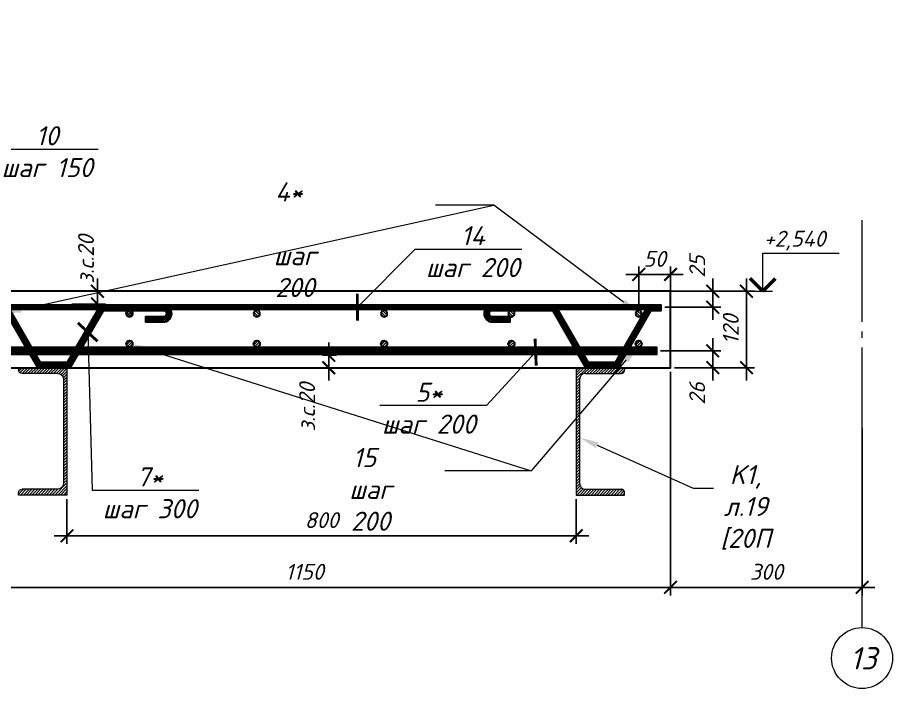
# Model space of a CAD drawing. Header units: millimetres. Extents: x -79646 to 95064, y -231229 to -58107.
# Drawn here: x 35914 to 37289, y -152029 to -150975 of the extents above; entities that cross this region are included whole.
import ezdxf
from ezdxf import colors
from ezdxf.entities.mleader import LeaderData, LeaderLine
from ezdxf.math import Vec2, Vec3

# ---------------------------------------------------------------- set-up
doc = ezdxf.new("R2010")
doc.units = ezdxf.units.MM
doc.header["$PDMODE"] = 3
doc.linetypes.add('GOST2.303 5', pattern=[24, 20, -1.5, 1, -1.5])
doc.layers.get('0').update_dxf_attribs({"lineweight": 5})
doc.layers.get('Defpoints').update_dxf_attribs({"lineweight": 0})
for name, color, linetype, lineweight in [('!!!Металл', 7, 'Continuous', 15), ('#Dimensions', 7, 'Continuous', 9), ('#Арматура', 152, 'Continuous', 30), ('#Бетон разрез', 22, 'Continuous', 30), ('#Выноски', 7, 'Continuous', 15), ('#Оси', 7, 'Continuous', 9), ('#разм', 7, 'Continuous', 9), ('A-okno', 7, 'Continuous', 0), ('k_ Выноски', 40, 'Continuous', 13)]:
    doc.layers.add(name, color=color, linetype=linetype, lineweight=lineweight)
for name, color, linetype, lineweight, true_color in [('#Hatch', 252, 'Continuous', 5, 0x696969), ('#Арматура вид_1', 7, 'Continuous', 35, 0x454545), ('#Арматура вид_2', 7, 'Continuous', 35, 0x616161)]:
    doc.layers.add(name, color=color, linetype=linetype, lineweight=lineweight, true_color=true_color)
doc.styles.add('ESKDW', font='eskdw.shx', dxfattribs={"oblique": 15})
doc.styles.add('STEP PR', font='isocpeui.ttf')
doc.dimstyles.new('SPDS', dxfattribs={"dimscale": 50, "dimtxt": 2.5, "dimasz": 2, "dimexe": 1.25, "dimexo": 0.625, "dimtad": 1, "dimdec": 0, "dimrnd": 0.001, "dimtxsty": 'ESKDW', "dimblk": 'ARCHTICK', "dimcen": 2.5, "dimdle": 2, "dimclrd": 256, "dimclre": 256, "dimclrt": 7, "dimadec": 0, "dimazin": 2, "dimtfac": 0.75, "dimtdec": 0, "dimtmove": 1, "dimatfit": 3, "dimfxl": 1, "dimtolj": 1, "dimarcsym": 1})
pattern_1 = [(44.99999999999996, (-4.930380657631324e-32, 0), (-2.245064030267288, 2.245064030267285), [])]
pattern_2 = [(44.99999999999996, (200, 0), (-2.245064030267288, 2.245064030267285), [])]
pattern_3 = [(44.99999999999996, (400, 0), (-2.245064030267288, 2.245064030267285), [])]
pattern_4 = [(44.99999999999996, (600, 0), (-2.245064030267288, 2.245064030267285), [])]
pattern_5 = [(44.99999999999996, (800, 0), (-2.245064030267288, 2.245064030267285), [])]

# ---------------------------------------------------------------- blocks, each defined once
blk = doc.blocks.new('*U1106')
at = {"layer": '#Арматура', "lineweight": 0}
h = blk.add_hatch(dxfattribs=at)
h.set_pattern_fill('ANSI31')
h.set_pattern_definition(pattern_1)
edge = h.paths.add_edge_path()
edge.add_arc((-4.930380657631324e-32, 4.999999999999993), 5, 0, 360)
h = blk.add_hatch(dxfattribs=at)
h.set_pattern_fill('ANSI31')
h.set_pattern_definition(pattern_2)
edge = h.paths.add_edge_path()
edge.add_arc((200, 4.999999999999992), 5, 0, 360)
h = blk.add_hatch(dxfattribs=at)
h.set_pattern_fill('ANSI31')
h.set_pattern_definition(pattern_3)
edge = h.paths.add_edge_path()
edge.add_arc((400, 4.999999999999992), 5, 0, 360)
h = blk.add_hatch(dxfattribs=at)
h.set_pattern_fill('ANSI31')
h.set_pattern_definition(pattern_4)
edge = h.paths.add_edge_path()
edge.add_arc((600, 4.999999999999992), 5, 0, 360)
h = blk.add_hatch(dxfattribs=at)
h.set_pattern_fill('ANSI31')
h.set_pattern_definition(pattern_5)
edge = h.paths.add_edge_path()
edge.add_arc((800, 4.999999999999992), 5, 0, 360)
for centre in [(-4.930380657631324e-32, 5), (200, 5), (400, 5), (600, 5), (800, 5)]:
    blk.add_circle(centre, 5)
blk = doc.blocks.new('*U1112')
at = {"layer": '#Арматура', "lineweight": 0}
h = blk.add_hatch(dxfattribs=at)
h.set_pattern_fill('ANSI31')
h.set_pattern_definition(pattern_1)
edge = h.paths.add_edge_path()
edge.add_arc((-4.930380657631324e-32, 4.999999999999993), 5, 0, 360)
h = blk.add_hatch(dxfattribs=at)
h.set_pattern_fill('ANSI31')
h.set_pattern_definition(pattern_2)
edge = h.paths.add_edge_path()
edge.add_arc((200, 4.999999999999992), 5, 0, 360)
h = blk.add_hatch(dxfattribs=at)
h.set_pattern_fill('ANSI31')
h.set_pattern_definition(pattern_3)
edge = h.paths.add_edge_path()
edge.add_arc((400, 4.999999999999992), 5, 0, 360)
h = blk.add_hatch(dxfattribs=at)
h.set_pattern_fill('ANSI31')
h.set_pattern_definition(pattern_4)
edge = h.paths.add_edge_path()
edge.add_arc((600, 4.999999999999992), 5, 0, 360)
h = blk.add_hatch(dxfattribs=at)
h.set_pattern_fill('ANSI31')
h.set_pattern_definition(pattern_5)
edge = h.paths.add_edge_path()
edge.add_arc((800, 4.999999999999992), 5, 0, 360)
for centre in [(-4.930380657631324e-32, 5), (200, 5), (400, 5), (600, 5), (800, 5)]:
    blk.add_circle(centre, 5)
blk = doc.blocks.new('_ArchTick')
at = {"color": 0, "linetype": 'ByBlock', "const_width": 0.15}
blk.add_lwpolyline([(-0.5, -0.5), (0.5, 0.5)], dxfattribs=at)
blk = doc.blocks.new('*D1086')
at = {"layer": '#Dimensions', "lineweight": -2, "transparency": 16777216}
for p, q in [((36940.0697924272, -151531.2752754142), (36940.0697924272, -151882.5868948087)), ((37241.01439073637, -151619.407877699), (37241.01439073637, -151882.5868948087)), ((37261.01439073637, -151870.0868948087), (36920.0697924272, -151870.0868948087))]:
    blk.add_line(p, q, dxfattribs=at)
at = {"layer": 'Defpoints', "color": 0, "lineweight": 0, "transparency": 16777216}
for p in [(36940.0697924272, -151525.0252754142), (37241.01439073637, -151613.157877699), (36940.0697924272, -151870.0868948087)]:
    blk.add_point(p, dxfattribs=at)
at = {"layer": '#Dimensions', "lineweight": -2, "transparency": 16777216, "xscale": 20, "yscale": 20, "zscale": 20, "rotation": 180}
blk.add_blockref('_ArchTick', (36940.0697924272, -151870.0868948087), dxfattribs=at)
at = {"layer": '#Dimensions', "lineweight": -2, "transparency": 16777216, "xscale": 20, "yscale": 20, "zscale": 20}
blk.add_blockref('_ArchTick', (37241.01439073637, -151870.0868948087), dxfattribs=at)
at = {"layer": '#Dimensions', "transparency": 16777216, "insert": (37090.54209158178, -151845.5868948087), "char_height": 25, "attachment_point": 5, "style": 'STEP PR'}
blk.add_mtext('\\A1;300', dxfattribs=at)
blk = doc.blocks.new('*D1087')
at = {"layer": '#Dimensions', "lineweight": -2, "transparency": 16777216}
for p, q in [((35991.90571377723, -151731.2752754143), (35991.90571377723, -151801.469747664)), ((36791.90571377723, -151731.2752754142), (36791.90571377723, -151801.469747664)), ((35971.90571377723, -151788.969747664), (36811.90571377723, -151788.969747664))]:
    blk.add_line(p, q, dxfattribs=at)
at = {"layer": 'Defpoints', "color": 0, "lineweight": 0, "transparency": 16777216}
for p in [(35991.90571377723, -151725.0252754143), (36791.90571377723, -151725.0252754142), (36791.90571377723, -151788.969747664)]:
    blk.add_point(p, dxfattribs=at)
at = {"layer": '#Dimensions', "lineweight": -2, "transparency": 16777216, "xscale": 20, "yscale": 20, "zscale": 20, "rotation": 180}
blk.add_blockref('_ArchTick', (35991.90571377723, -151788.969747664), dxfattribs=at)
at = {"layer": '#Dimensions', "lineweight": -2, "transparency": 16777216, "xscale": 20, "yscale": 20, "zscale": 20}
blk.add_blockref('_ArchTick', (36791.90571377723, -151788.969747664), dxfattribs=at)
at = {"layer": '#Dimensions', "transparency": 16777216, "insert": (36391.90571377723, -151764.469747664), "char_height": 25, "attachment_point": 5, "style": 'STEP PR'}
blk.add_mtext('\\A1;800', dxfattribs=at)
blk = doc.blocks.new('*D1078')
at = {"layer": '#Dimensions', "lineweight": -2, "transparency": 16777216}
for p, q in [((37059.2550079079, -151385.0252754142), (37059.2550079079, -151545.0252754142)), ((36946.3197924272, -151405.0252754142), (37071.7550079079, -151405.0252754142)), ((36946.3197924272, -151525.0252754142), (37071.7550079079, -151525.0252754142))]:
    blk.add_line(p, q, dxfattribs=at)
at = {"layer": 'Defpoints', "color": 0, "lineweight": 0, "transparency": 16777216}
for p in [(36940.0697924272, -151405.0252754142), (36940.0697924272, -151525.0252754142), (37059.2550079079, -151525.0252754142)]:
    blk.add_point(p, dxfattribs=at)
at = {"layer": '#Dimensions', "lineweight": -2, "transparency": 16777216, "xscale": 20, "yscale": 20, "zscale": 20}
for p, rotation in [((37059.2550079079, -151405.0252754142), 90), ((37059.2550079079, -151525.0252754142), 270)]:
    blk.add_blockref('_ArchTick', p, dxfattribs=dict(at, rotation=rotation))
at = {"layer": '#Dimensions', "transparency": 16777216, "insert": (37034.75500790793, -151465.0252754142), "char_height": 25, "attachment_point": 5, "rotation": 90, "style": 'STEP PR'}
blk.add_mtext('\\A1;120', dxfattribs=at)
blk = doc.blocks.new('*D1079')
at = {"layer": '#Dimensions', "lineweight": -2, "transparency": 16777216}
for p, q in [((37006.38073824021, -151450.0252754142), (37006.38073824021, -151385.0252754142)), ((36931.3197924272, -151405.0252754142), (37018.88073824021, -151405.0252754142)), ((36931.3197924272, -151430.0252754142), (37018.88073824021, -151430.0252754142))]:
    blk.add_line(p, q, dxfattribs=at)
at = {"layer": 'Defpoints', "color": 0, "lineweight": 0, "transparency": 16777216}
for p in [(36925.0697924272, -151405.0252754142), (37006.38073824021, -151405.0252754142), (36925.0697924272, -151430.0252754142)]:
    blk.add_point(p, dxfattribs=at)
at = {"layer": '#Dimensions', "lineweight": -2, "transparency": 16777216, "xscale": 20, "yscale": 20, "zscale": 20}
for p, rotation in [((37006.38073824021, -151405.0252754142), 90), ((37006.38073824021, -151430.0252754142), 270)]:
    blk.add_blockref('_ArchTick', p, dxfattribs=dict(at, rotation=rotation))
at = {"layer": '#Dimensions', "transparency": 16777216, "insert": (36981.88073824021, -151366.2298441817), "char_height": 25, "attachment_point": 5, "rotation": 90, "style": 'STEP PR'}
blk.add_mtext('\\A1;25', dxfattribs=at)
blk = doc.blocks.new('*D1080')
at = {"layer": '#Dimensions', "lineweight": -2, "transparency": 16777216}
for p, q in [((37006.38073824021, -151478.5335446143), (37006.38073824021, -151545.0252754142)), ((36924.32620156377, -151498.5335446143), (37018.88073824021, -151498.5335446143)), ((36946.3197924272, -151525.0252754142), (37018.88073824021, -151525.0252754142))]:
    blk.add_line(p, q, dxfattribs=at)
at = {"layer": 'Defpoints', "color": 0, "lineweight": 0, "transparency": 16777216}
for p in [(36918.07620156377, -151498.5335446143), (36940.0697924272, -151525.0252754142), (37006.38073824021, -151525.0252754142)]:
    blk.add_point(p, dxfattribs=at)
at = {"layer": '#Dimensions', "lineweight": -2, "transparency": 16777216, "xscale": 20, "yscale": 20, "zscale": 20}
for p, rotation in [((37006.38073824021, -151498.5335446143), 90), ((37006.38073824021, -151525.0252754142), 270)]:
    blk.add_blockref('_ArchTick', p, dxfattribs=dict(at, rotation=rotation))
at = {"layer": '#Dimensions', "transparency": 16777216, "insert": (36981.88073824021, -151565.5417233696), "char_height": 25, "attachment_point": 5, "rotation": 90, "style": 'STEP PR'}
blk.add_mtext('\\A1;26', dxfattribs=at)
blk = doc.blocks.new('*D1083')
at = {"layer": '#Dimensions', "lineweight": -2, "transparency": 16777216}
for p, q in [((36039.77619318153, -151405.0252754142), (36039.77619318153, -151385.0252754142)), ((35999.770255962, -151405.0252754142), (36052.27619318153, -151405.0252754142)), ((36039.77619318153, -151425.0252754142), (36039.77619318153, -151405.0252754142)), ((35999.770255962, -151425.0252754142), (36052.27619318153, -151425.0252754142)), ((36039.77619318153, -151425.0252754142), (36039.77619318153, -151445.0252754142))]:
    blk.add_line(p, q, dxfattribs=at)
at = {"layer": 'Defpoints', "color": 0, "lineweight": 0, "transparency": 16777216}
for p in [(35993.520255962, -151405.0252754142), (36039.77619318153, -151405.0252754142), (35993.520255962, -151425.0252754142)]:
    blk.add_point(p, dxfattribs=at)
at = {"layer": '#Dimensions', "lineweight": -2, "transparency": 16777216, "xscale": 20, "yscale": 20, "zscale": 20}
for p, rotation in [((36039.77619318153, -151405.0252754142), 270), ((36039.77619318153, -151425.0252754142), 90)]:
    blk.add_blockref('_ArchTick', p, dxfattribs=dict(at, rotation=rotation))
at = {"layer": '#Dimensions', "transparency": 16777216, "insert": (36021.79888143158, -151354.876049027), "char_height": 25, "attachment_point": 5, "rotation": 90, "style": 'STEP PR'}
blk.add_mtext('\\A1;з.с.20', dxfattribs=at)
blk = doc.blocks.new('*D1084')
at = {"layer": '#Dimensions', "lineweight": -2, "transparency": 16777216}
for p, q in [((36403.06573371735, -151505.5335446143), (36403.06573371735, -151485.5335446143)), ((36393.50220252704, -151505.5335446143), (36415.56573371735, -151505.5335446143)), ((36403.06573371735, -151505.5335446143), (36403.06573371735, -151525.0252754142)), ((36373.62218860917, -151525.0252754142), (36415.56573371735, -151525.0252754142)), ((36403.06573371735, -151525.0252754142), (36403.06573371735, -151545.0252754142))]:
    blk.add_line(p, q, dxfattribs=at)
at = {"layer": 'Defpoints', "color": 0, "lineweight": 0, "transparency": 16777216}
for p in [(36387.25220252704, -151505.5335446143), (36367.37218860917, -151525.0252754142), (36403.06573371735, -151525.0252754142)]:
    blk.add_point(p, dxfattribs=at)
at = {"layer": '#Dimensions', "lineweight": -2, "transparency": 16777216, "xscale": 20, "yscale": 20, "zscale": 20}
for p, rotation in [((36403.06573371735, -151505.5335446143), 270), ((36403.06573371735, -151525.0252754142), 90)]:
    blk.add_blockref('_ArchTick', p, dxfattribs=dict(at, rotation=rotation))
at = {"layer": '#Dimensions', "transparency": 16777216, "insert": (36369.11172520556, -151586.9754159657), "char_height": 25, "attachment_point": 5, "rotation": 90, "style": 'STEP PR'}
blk.add_mtext('\\A1;з.с.20', dxfattribs=at)
blk = doc.blocks.new('*D1096')
at = {"layer": '#Dimensions', "lineweight": -2, "transparency": 16777216}
for p, q in [((35790.0697924272, -151411.2752754142), (35790.0697924272, -151882.5868948087)), ((36940.0697924272, -151731.2752754142), (36940.0697924272, -151882.5868948087)), ((35770.0697924272, -151870.0868948087), (36960.0697924272, -151870.0868948087))]:
    blk.add_line(p, q, dxfattribs=at)
at = {"layer": 'Defpoints', "color": 0, "lineweight": 0, "transparency": 16777216}
for p in [(35790.0697924272, -151405.0252754142), (36940.0697924272, -151725.0252754142), (36940.0697924272, -151870.0868948087)]:
    blk.add_point(p, dxfattribs=at)
at = {"layer": '#Dimensions', "lineweight": -2, "transparency": 16777216, "xscale": 20, "yscale": 20, "zscale": 20, "rotation": 180}
blk.add_blockref('_ArchTick', (35790.0697924272, -151870.0868948087), dxfattribs=at)
at = {"layer": '#Dimensions', "lineweight": -2, "transparency": 16777216, "xscale": 20, "yscale": 20, "zscale": 20}
blk.add_blockref('_ArchTick', (36940.0697924272, -151870.0868948087), dxfattribs=at)
at = {"layer": '#Dimensions', "transparency": 16777216, "insert": (36365.0697924272, -151845.5868948087), "char_height": 25, "attachment_point": 5, "style": 'STEP PR'}
blk.add_mtext('\\A1;1150', dxfattribs=at)
blk = doc.blocks.new('*U882')
at = {"layer": '#разм', "ltscale": 100, "elevation": 2.91692255e-08}
for points in [[(4577172.932296388, -920400.1310894438), (4578374.864114569, -920400.1310894438)], [(4577172.932296388, -921000.1310894651), (4577172.932296388, -920400.1310894438)], [(4576270.116602067, -921000.131089444), (4577322.932296388, -921000.131089444)]]:
    blk.add_lwpolyline(points, dxfattribs=at)
at = {"layer": 'A-okno', "color": 0, "lineweight": 50, "ltscale": 100, "elevation": 2.91692255e-08}
for points in [[(4577172.932296408, -921000.1310894651), (4576972.932363747, -920800.1311568035)], [(4577172.932296388, -921000.1310894651), (4577372.932229045, -920800.1311568221)]]:
    blk.add_lwpolyline(points, dxfattribs=at)
at = {"layer": '#разм', "style": 'STEP PR'}
for tag, p in [('ОТМЕТКА', (4577215.927018028, -920299.2278285736)), ('ПРИМЕЧАНИЕ', (4577313.625291313, -920710.7035307634))]:
    blk.add_attdef(tag, p, '', height=250, dxfattribs=at)
blk = doc.blocks.new('*U104')
at = {"color": 0, "linetype": 'ByBlock', "lineweight": -2}
for p, q in [((0, 200), (0, 0)), ((0, 200), (76, 200)), ((76, 200), (76, 196.5)), ((5.199999999999993, 181.5), (5.200000000000005, 18.5)), ((14.7, 191), (70.5, 191)), ((0, 0), (76, 0)), ((14.7, 8.99999999999999), (70.5, 9.000000000000005)), ((76, 0), (76, 3.500000000000003))]:
    blk.add_line(p, q, dxfattribs=at)
for centre, radius, start, end in [((70.5, 196.5), 5.499999999999992, 270, 0), ((14.7, 181.5), 9.5, 90, 180), ((14.7, 18.5), 9.5, 180, 270), ((70.5, 3.500000000000004), 5.499999999999992, 0, 90)]:
    blk.add_arc(centre, radius, start, end, dxfattribs=at)
blk = doc.blocks.new('*U890')
at = {"layer": '#Арматура', "lineweight": 0}
h = blk.add_hatch(dxfattribs=at)
h.set_pattern_fill('ANSI31')
h.set_pattern_definition(pattern_1)
edge = h.paths.add_edge_path()
edge.add_arc((-4.930380657631324e-32, 4.999999999999993), 5, 0, 360)
blk.add_circle((-4.930380657631324e-32, 5), 5)
blk = doc.blocks.new('*D1113')
at = {"layer": '#Dimensions', "lineweight": -2, "transparency": 16777216}
for p, q in [((36890.0697924272, -151433.7752754142), (36890.0697924272, -151366.0654670481)), ((36940.0697924272, -151433.7752754142), (36940.0697924272, -151366.0654670481)), ((36870.0697924272, -151378.5654670481), (36960.0697924272, -151378.5654670481))]:
    blk.add_line(p, q, dxfattribs=at)
at = {"layer": 'Defpoints', "color": 0, "lineweight": 0, "transparency": 16777216}
for p in [(36940.0697924272, -151378.5654670481), (36890.0697924272, -151440.0252754142), (36940.0697924272, -151440.0252754142)]:
    blk.add_point(p, dxfattribs=at)
at = {"layer": '#Dimensions', "lineweight": -2, "transparency": 16777216, "xscale": 20, "yscale": 20, "zscale": 20, "rotation": 180}
blk.add_blockref('_ArchTick', (36890.0697924272, -151378.5654670481), dxfattribs=at)
at = {"layer": '#Dimensions', "lineweight": -2, "transparency": 16777216, "xscale": 20, "yscale": 20, "zscale": 20}
blk.add_blockref('_ArchTick', (36940.0697924272, -151378.5654670481), dxfattribs=at)
at = {"layer": '#Dimensions', "transparency": 16777216, "insert": (36915.0697924272, -151354.0654670481), "char_height": 25, "attachment_point": 5, "style": 'STEP PR'}
blk.add_mtext('\\A1;50', dxfattribs=at)

msp = doc.modelspace()

# ---------------------------------------------------------------- hatches: boundary and pattern name
at = {"layer": '#Hatch'}
h = msp.add_hatch(dxfattribs=at)
h.set_pattern_fill('ANSI31', color=256, style=0)
h.set_pattern_definition([(45, (-17004.86984733981, 46897.12337066847), (-2.245064030267288, 2.245064030267288), [])])
h.paths.add_polyline_path([(35991.90571377723, -151525.0252754143), (35915.90571377723, -151525.0252754143), (35915.90571377723, -151528.5252754143, 0.4142135623730951), (35921.40571377723, -151534.0252754143), (35977.20571377723, -151534.0252754143, -0.414213562373095), (35986.70571377723, -151543.5252754143), (35986.70571377723, -151706.5252754143, -0.414213562373095), (35977.20571377723, -151716.0252754143), (35921.40571377723, -151716.0252754143, 0.4142135623730951), (35915.90571377723, -151721.5252754143), (35915.90571377723, -151725.0252754143), (35991.90571377723, -151725.0252754143)])
h = msp.add_hatch(dxfattribs=at)
h.set_pattern_fill('ANSI31', color=256, style=0)
h.set_pattern_definition([(45, (-16449.68427969153, 46897.12337066859), (-2.245064030267288, 2.245064030267288), [])])
h.paths.add_polyline_path([(36791.90571377723, -151525.0252754142), (36867.90571377723, -151525.0252754142), (36867.90571377723, -151528.5252754142, -0.4142135623730951), (36862.40571377723, -151534.0252754142), (36806.60571377722, -151534.0252754142, 0.414213562373095), (36797.10571377722, -151543.5252754142), (36797.10571377722, -151706.5252754142, 0.414213562373095), (36806.60571377722, -151716.0252754142), (36862.40571377723, -151716.0252754142, -0.4142135623730951), (36867.90571377723, -151721.5252754142), (36867.90571377723, -151725.0252754142), (36791.90571377723, -151725.0252754142)])

# ---------------------------------------------------------------- linework, layer by layer
at = {"layer": '#Арматура'}
for points in [[(34612.87923591345, -151014.7279827335), (34559.83619421742, -150986.3305625357), (34562.6179261381, -150975.0252754142), (34861.31664330099, -150975.0252754142, -0.116433821465817), (34872.944196784, -150977.7701684482), (35547.28910780374, -151314.9398847875), (35898.81612789818, -151491.2684517684, 0.1163497086537506), (35904.17912784168, -151492.5335446143), (36918.07620156377, -151492.5335446143), (36918.07620156377, -151504.5335446143), (35904.17912784168, -151504.5335446143, -0.1164697208467249), (35893.44296039925, -151501.9982763538), (35541.91564797267, -151325.6695627369), (34867.577633638, -150988.5032947402, 0.1164338214657562), (34861.316643301, -150987.0252754142), (34586.60707726489, -150987.0252754142), (34620.52739635424, -151005.1432680562)], [(35827.60943320745, -151453.0252754142), (35827.60943320745, -151445.0252754142), (35798.1808617788, -151445.0252754142, -0.7142857142857153), (35798.18086177879, -151435.0252754142), (35893.97790863259, -151435.0252754142), (35945.93943285965, -151525.0252754142), (35971.51678312879, -151525.0252754142), (35997.09413339793, -151525.0252754142), (36049.05565762499, -151435.0252754142), (36144.85270447878, -151435.0252754142, -0.7142857142857153), (36144.85270447879, -151445.0252754142), (36115.42413305013, -151445.0252754142), (36115.42413305013, -151453.0252754142), (36145.87889392069, -151453.0252754142, 0.8111722407335079), (36145.87889392068, -151427.0252754142), (36044.43685547147, -151427.0252754142), (35992.47533124441, -151517.0252754142), (35971.51678312879, -151517.0252754142), (35950.55823501317, -151517.0252754142), (35898.59671078611, -151427.0252754142), (35797.1546723369, -151427.0252754142, 0.8111722407335079), (35797.1546723369, -151453.0252754142)], [(36688.2066623987, -151445.0252754141), (36658.77809097005, -151445.0252754141, -0.7142857142857132), (36658.77809097004, -151435.0252754141), (36754.57513782384, -151435.0252754141), (36806.5366620509, -151525.0252754141), (36832.11401232004, -151525.0252754141), (36857.69136258918, -151525.0252754141), (36909.65288681624, -151435.0252754141), (36925.0697924272, -151435.0252754141), (36925.0697924272, -151427.0252754141), (36905.03408466272, -151427.0252754141), (36853.07256043566, -151517.0252754141), (36832.11401232004, -151517.0252754141), (36811.15546420442, -151517.0252754141), (36759.19393997736, -151427.0252754141), (36657.75190152814, -151427.0252754141, 0.8111722407335061), (36657.75190152815, -151453.0252754141), (36688.2066623987, -151453.0252754141)]]:
    msp.add_lwpolyline(points, format="xyb", close=True, dxfattribs=at)
at = {"layer": '#Арматура вид_1', "const_width": 10}
msp.add_lwpolyline([(36925.0697924272, -151430.0252754142), (35739.44673343976, -151430.0252754142)], dxfattribs=at)
at = {"layer": '#Арматура вид_2', "const_width": 12}
msp.add_lwpolyline([(36918.07620156377, -151498.5335446143), (35904.17912784168, -151498.5335446143, -0.1164248982916612), (35896.12985008347, -151496.6335175202), (35544.60237788819, -151320.3047237622), (34870.260915211, -150983.1367315942, 0.1164338214657958), (34861.316643301, -150981.0252754142), (34562.63881472626, -150981.0252754142), (34615.70606342849, -151009.4356253949)], format="xyb", dxfattribs=at)
at = {"layer": '#Арматура вид_2'}
for points in [[(36115.42413305013, -151449.0252754142, 8, 8, 0), (36145.42413305022, -151449.0252754142, 8, 8, 0.7777777777777778), (36145.42413305022, -151431.0252754142, 8, 8, 0), (36046.74625654823, -151431.0252754142, 8, 8, 0), (35994.78473232117, -151521.0252754142, 8, 8, 0), (35971.51678312879, -151521.0252754142, 8, 8, 0), (35948.24883393641, -151521.0252754142, 8, 8, 0), (35896.28730970935, -151431.0252754142, 8, 8, 0), (35797.60943320736, -151431.0252754142, 8, 8, 0.7777777777777778), (35797.60943320736, -151449.0252754142, 8, 8, 0), (35827.60943320745, -151449.0252754142, 0, 0, 0)], [(36925.0697924272, -151431.0252754141, 8, 8, 0), (36907.34348573948, -151431.0252754141, 8, 8, 0), (36855.38196151242, -151521.0252754141, 8, 8, 0), (36832.11401232004, -151521.0252754141, 8, 8, 0), (36808.84606312766, -151521.0252754141, 8, 8, 0), (36756.8845389006, -151431.0252754141, 8, 8, 0), (36658.20666239861, -151431.0252754141, 8, 8, 0.7777777777777778), (36658.20666239861, -151449.0252754141, 8, 8, 0), (36688.2066623987, -151449.0252754141, 0, 0, 0)]]:
    msp.add_lwpolyline(points, format="xyseb", dxfattribs=at)
at = {"layer": '#Бетон разрез'}
msp.add_lwpolyline([(35544.15458956896, -151349.1497133101), (35895.90571377721, -151525.0252754142), (36940.0697924272, -151525.0252754142), (36940.0697924272, -151405.0252754142), (35790.0697924272, -151405.0252754142)], dxfattribs=at)
at = {"layer": '#Оси', "linetype": 'GOST2.303 5', "ltscale": 10}
msp.add_lwpolyline([(37240.96173803827, -151933.2476151365), (37241.06704343447, -151293.0681402615)], dxfattribs=at)
at = {"layer": 'k_ Выноски', "color": 7, "lineweight": 0, "ltscale": 10}
msp.add_circle((37240.89477469264, -151981.060068244), 47.8125, dxfattribs=at)

# ---------------------------------------------------------------- block references
at = {"layer": '!!!Металл', "xscale": -1}
msp.add_blockref('*U104', (35991.90571377723, -151725.0252754143), dxfattribs=at)
at = {"layer": '!!!Металл'}
msp.add_blockref('*U104', (36791.90571377723, -151725.0252754142), dxfattribs=at)
at = {"layer": '#Dimensions'}
ref = msp.add_blockref('*U882', (-420632.3262100519, -59305.01216646979, -2.91692255e-09), dxfattribs=dict(at, xscale=0.1, yscale=0.1, zscale=0.1))
ref.add_attrib('ОТМЕТКА', '+2,540', (37086.69073417506, -151334.9349493271, -2.91692255e-09), dxfattribs={"layer": '#разм', "height": 25, "style": 'STEP PR'})
at = {"layer": '#Арматура', "xscale": -1}
msp.add_blockref('*U1106', (36890.0697924272, -151445.0252754142), dxfattribs=at)
at = {"layer": '#Арматура', "rotation": 180}
for name, p in [('*U890', (36090.0697924272, -151435.0252754142)), ('*U1112', (36890.0697924272, -151482.5335446143))]:
    msp.add_blockref(name, p, dxfattribs=at)

# ---------------------------------------------------------------- texts
at = {"layer": 'k_ Выноски', "color": 7, "lineweight": 0, "ltscale": 10, "insert": (37221.75706474499, -151963.9081007694), "char_height": 35, "width": 64.22355236047588, "attachment_point": 1, "style": 'STEP PR'}
msp.add_mtext('13', dxfattribs=at)

# ---------------------------------------------------------------- dimensions: what is measured, and where the dimension line sits
at = {"layer": '#Dimensions'}
for base, p1, p2, picture, middle in [((36039.77619318153, -151405.0252754142), (35993.520255962, -151425.0252754142), (35993.520255962, -151405.0252754142), '*D1083', (36046.29888143158, -151354.876049027)), ((36403.06573371735, -151525.0252754142), (36387.25220252704, -151505.5335446143), (36367.37218860917, -151525.0252754142), '*D1084', (36393.61172520556, -151586.9754159657))]:
    dim = msp.add_linear_dim(base=base, p1=p1, p2=p2, angle=90, text='з.с.<>', dimstyle='SPDS', override={"dimscale": 10, "dimgap": 1.199999999999999, "dimrnd": 5, "dimtxsty": 'STEP PR', "dimblk1": 'ArchTick', "dimblk2": 'ArchTick', "dimsah": 1, "dimclrt": 256}, dxfattribs=at)
    dim.commit()
    dim.dimension.update_dxf_attribs({"geometry": picture, "text_midpoint": middle, "dimtype": 160})
dim = msp.add_linear_dim(base=(36940.0697924272, -151378.5654670481), p1=(36890.0697924272, -151440.0252754142), p2=(36940.0697924272, -151440.0252754142), dimstyle='SPDS', override={"dimscale": 10, "dimgap": 1.199999999999999, "dimrnd": 5, "dimtxsty": 'STEP PR', "dimblk1": 'ArchTick', "dimblk2": 'ArchTick', "dimsah": 1, "dimclrt": 256}, dxfattribs=at)
dim.commit()
dim.dimension.update_dxf_attribs({"geometry": '*D1113', "text_midpoint": (36915.0697924272, -151378.5654670481), "dimtype": 160})
for base, p1, p2, picture, middle in [((37006.38073824021, -151405.0252754142), (36925.0697924272, -151430.0252754142), (36925.0697924272, -151405.0252754142), '*D1079', (37006.38073824021, -151366.2298441817)), ((37006.38073824021, -151525.0252754142), (36918.07620156377, -151498.5335446143), (36940.0697924272, -151525.0252754142), '*D1080', (37006.38073824021, -151565.5417233696))]:
    dim = msp.add_linear_dim(base=base, p1=p1, p2=p2, angle=90, dimstyle='SPDS', override={"dimscale": 10, "dimgap": 1.199999999999999, "dimrnd": 1, "dimtxsty": 'STEP PR', "dimblk1": 'ArchTick', "dimblk2": 'ArchTick', "dimsah": 1, "dimclrt": 256}, dxfattribs=at)
    dim.commit()
    dim.dimension.update_dxf_attribs({"geometry": picture, "text_midpoint": middle, "dimtype": 160})
dim = msp.add_linear_dim(base=(37059.2550079079, -151525.0252754142), p1=(36940.0697924272, -151405.0252754142), p2=(36940.0697924272, -151525.0252754142), angle=90, dimstyle='SPDS', override={"dimscale": 10, "dimgap": 1.199999999999999, "dimrnd": 5, "dimtxsty": 'STEP PR', "dimblk1": 'ArchTick', "dimblk2": 'ArchTick', "dimsah": 1, "dimclrt": 256}, dxfattribs=at)
dim.commit()
dim.dimension.update_dxf_attribs({"geometry": '*D1078', "text_midpoint": (37034.75500790793, -151465.0252754142)})
for base, p1, p2, picture, middle in [((36940.0697924272, -151870.0868948087), (35790.0697924272, -151405.0252754142), (36940.0697924272, -151725.0252754142), '*D1096', (36365.0697924272, -151845.5868948087)), ((36940.0697924272, -151870.0868948087), (37241.01439073637, -151613.157877699), (36940.0697924272, -151525.0252754142), '*D1086', (37090.54209158178, -151845.5868948087)), ((36791.90571377723, -151788.969747664), (35991.90571377723, -151725.0252754143), (36791.90571377723, -151725.0252754142), '*D1087', (36391.90571377723, -151764.469747664))]:
    dim = msp.add_linear_dim(base=base, p1=p1, p2=p2, dimstyle='SPDS', override={"dimscale": 10, "dimgap": 1.199999999999999, "dimrnd": 5, "dimtxsty": 'STEP PR', "dimblk1": 'ArchTick', "dimblk2": 'ArchTick', "dimsah": 1, "dimclrt": 256}, dxfattribs=at)
    dim.commit()
    dim.dimension.update_dxf_attribs({"geometry": picture, "text_midpoint": middle})

# ---------------------------------------------------------------- leaders
at = {"layer": '#Выноски'}
ml = msp.add_multileader_mtext('Standard', dxfattribs=at)
ml.set_content('\\A1;10\\Pшаг 150', color=256, style='STEP PR')
ml.set_leader_properties(color=256, linetype='ByLayer', lineweight=-1)
ml.build(insert=Vec2(0, 0))
ml.multileader.update_dxf_attribs({"text_left_attachment_type": 6, "text_right_attachment_type": 6, "dogleg_length": 0, "arrow_head_size": 29.99999999999999, "scale": 0.1})
ctx = ml.context
ctx.base_point, ctx.scale, ctx.char_height, ctx.arrow_head_size, ctx.landing_gap_size, ctx.plane_origin, ctx.plane_x_axis, ctx.plane_y_axis = Vec3(35873.40228773588, -151181.713568981), 0.1, 29.99999999999999, 29.99999999999999, 12.49999999999999, Vec3(36889.73707514042, -152544.0097766865), Vec3(1, -6.915e-13), Vec3(6.915e-13, 1)
ctx.left_attachment, ctx.right_attachment, ctx.text_align_type = 6, 6, 1
notes = []
notes.append((ctx, [(0, (1, 1, 0), (35873.40228773588, -151181.713568981), (1, -6.915e-13), 0, [(2, [(35605.56074223389, -151282.2107382073), (35752.533992559, -151282.3837392666)], 0, [])])]))
ctx.mtext.insert, ctx.mtext.text_direction, ctx.mtext.rotation, ctx.mtext.alignment, ctx.mtext.flow_direction = Vec3(35960.75456046317, -151145.713568981), Vec3(1, -6.915e-13), 6.283185307178894, 2, 5
ml = msp.add_multileader_mtext('Standard', dxfattribs=at)
ml.set_content('\\A1;               4*^I^I^I\\Pшаг 200                ', color=256, style='STEP PR')
ml.set_leader_properties(color=256, linetype='ByLayer', lineweight=-1)
ml.build(insert=Vec2(0, 0))
ml.multileader.update_dxf_attribs({"text_left_attachment_type": 6, "text_right_attachment_type": 6, "dogleg_length": 0, "arrow_head_size": 29.99999999999999, "scale": 0.1})
ctx = ml.context
ctx.base_point, ctx.scale, ctx.char_height, ctx.arrow_head_size, ctx.landing_gap_size, ctx.plane_origin, ctx.plane_x_axis, ctx.plane_y_axis = Vec3(36037.5340907427, -151269.9945997059), 0.1, 29.99999999999999, 29.99999999999999, 12.49999999999999, Vec3(37832.71561723654, -152808.4296933154), Vec3(1, -6.915e-13), Vec3(6.915e-13, 1)
ctx.left_attachment, ctx.right_attachment, ctx.text_align_type = 6, 6, 1
notes.append((ctx, [(1, (1, 1, 0), (36662.5340907427, -151269.9945997063), (-1, 6.915e-13), 0, [(1, [(35890.0697924272, -151440.0252754142)], 0, []), (2, [(36890.0697924272, -151440.0252754142)], 0, [])])]))
ctx.mtext.insert, ctx.mtext.text_direction, ctx.mtext.rotation, ctx.mtext.width, ctx.mtext.alignment, ctx.mtext.flow_direction = Vec3(36350.03409074272, -151233.9945997061), Vec3(1, -6.915e-13), 6.283185307178894, 783.9236201798449, 2, 5
ml = msp.add_multileader_mtext('Standard', dxfattribs=at)
ml.set_content('\\A1;14\\Pшаг 200', color=256, style='STEP PR')
ml.set_leader_properties(color=256, linetype='ByLayer', lineweight=-1)
ml.set_arrow_properties(name='ARCHTICK')
ml.build(insert=Vec2(0, 0))
ml.multileader.update_dxf_attribs({"text_left_attachment_type": 6, "text_right_attachment_type": 6, "dogleg_length": 0, "arrow_head_size": 29.99999999999999, "scale": 0.1})
ctx = ml.context
ctx.base_point, ctx.scale, ctx.char_height, ctx.arrow_head_size, ctx.landing_gap_size, ctx.plane_origin, ctx.plane_x_axis, ctx.plane_y_axis = Vec3(36539.04612084518, -151338.6983354227), 0.1, 29.99999999999999, 29.99999999999999, 12.49999999999999, Vec3(37175.91170977632, -152213.0558979724), Vec3(1, -6.915e-13), Vec3(6.915e-13, 1)
ctx.left_attachment, ctx.right_attachment, ctx.text_align_type = 6, 6, 1
notes.append((ctx, [(0, (1, 1, 0), (36539.04612084518, -151338.6983354227), (1, -6.915e-13), 0, [(1, [(36448.13602811519, -151430.0252754142)], 0, [])])]))
ctx.mtext.insert, ctx.mtext.text_direction, ctx.mtext.rotation, ctx.mtext.alignment, ctx.mtext.flow_direction = Vec3(36629.51202993612, -151302.6983354228), Vec3(1, -6.915e-13), 6.283185307178894, 2, 5
ml = msp.add_multileader_mtext('Standard', dxfattribs=at)
ml.set_content('\\A1;7*\\Pшаг 300', color=256, style='STEP PR')
ml.set_leader_properties(color=256, linetype='ByLayer', lineweight=-1)
ml.set_arrow_properties(name='ARCHTICK')
ml.build(insert=Vec2(0, 0))
ml.multileader.update_dxf_attribs({"text_left_attachment_type": 6, "text_right_attachment_type": 6, "dogleg_length": 0, "arrow_head_size": 29.99999999999999, "scale": 0.1})
ctx = ml.context
ctx.base_point, ctx.scale, ctx.char_height, ctx.arrow_head_size, ctx.landing_gap_size, ctx.plane_origin, ctx.plane_x_axis, ctx.plane_y_axis = Vec3(36031.55454726115, -151717.5286530356), 0.1, 29.99999999999999, 29.99999999999999, 12.49999999999999, Vec3(37052.86369837408, -152432.6798371424), Vec3(1, -6.915e-13), Vec3(6.915e-13, 1)
ctx.left_attachment, ctx.right_attachment, ctx.text_align_type = 6, 6, 1
notes.append((ctx, [(0, (1, 1, 0), (36031.55454726115, -151717.5286530356), (1, -6.915e-13), 0, [(1, [(36024.47935730233, -151469.0912220388)], 0, [])])]))
ctx.mtext.insert, ctx.mtext.text_direction, ctx.mtext.rotation, ctx.mtext.alignment, ctx.mtext.flow_direction = Vec3(36122.02045635208, -151681.5286530356), Vec3(1, -6.915e-13), 6.283185307178894, 2, 5
ml = msp.add_multileader_mtext('Standard', dxfattribs=at)
ml.set_content('\\A1;5* \\Pшаг 200', color=256, style='STEP PR')
ml.set_leader_properties(color=256, linetype='ByLayer', lineweight=-1)
ml.set_arrow_properties(name='ARCHTICK')
ml.build(insert=Vec2(0, 0))
ml.multileader.update_dxf_attribs({"text_left_attachment_type": 6, "text_right_attachment_type": 6, "dogleg_length": 0, "arrow_head_size": 29.99999999999999, "scale": 0.1})
ctx = ml.context
ctx.base_point, ctx.scale, ctx.char_height, ctx.arrow_head_size, ctx.landing_gap_size, ctx.plane_origin, ctx.plane_x_axis, ctx.plane_y_axis = Vec3(36469.9377158847, -151584.6370149483), 0.1, 29.99999999999999, 29.99999999999999, 12.49999999999999, Vec3(37183.26952925784, -152473.2553669139), Vec3(1, -6.915e-13), Vec3(6.915e-13, 1)
ctx.left_attachment, ctx.right_attachment, ctx.text_align_type = 6, 6, 1
notes.append((ctx, [(1, (1, 1, 0), (36650.86953406651, -151584.6370149484), (-1, 6.915e-13), 0, [(1, [(36728.11723629479, -151500.5335446143)], 0, [])])]))
ctx.mtext.insert, ctx.mtext.text_direction, ctx.mtext.rotation, ctx.mtext.alignment, ctx.mtext.flow_direction = Vec3(36560.40362497563, -151548.6370149484), Vec3(1, -6.915e-13), 6.283185307178894, 2, 5
ml = msp.add_multileader_mtext('Standard', dxfattribs=at)
ml.set_content('\\A1;            15^I^I\\Pшаг 200                ', color=256, style='STEP PR')
ml.set_leader_properties(color=256, linetype='ByLayer', lineweight=-1)
ml.build(insert=Vec2(0, 0))
ml.multileader.update_dxf_attribs({"text_left_attachment_type": 6, "text_right_attachment_type": 6, "dogleg_length": 0, "arrow_head_size": 29.99999999999999, "scale": 0.1})
ctx = ml.context
ctx.base_point, ctx.scale, ctx.char_height, ctx.arrow_head_size, ctx.landing_gap_size, ctx.plane_origin, ctx.plane_x_axis, ctx.plane_y_axis = Vec3(36216.20228097357, -151687.1538030583), 0.1, 29.99999999999999, 29.99999999999999, 12.49999999999999, Vec3(37983.38110626103, -153207.9239979412), Vec3(1, -6.915e-13), Vec3(6.915e-13, 1)
ctx.left_attachment, ctx.right_attachment, ctx.text_align_type = 6, 6, 1
notes.append((ctx, [(1, (1, 1, 0), (36721.20228097357, -151687.1538030587), (-1, 6.915e-13), 0, [(1, [(36090.0697924272, -151487.5335446143)], 0, []), (2, [(36890.0697924272, -151490.0252754142)], 0, [])])]))
ctx.mtext.insert, ctx.mtext.text_direction, ctx.mtext.rotation, ctx.mtext.width, ctx.mtext.defined_height, ctx.mtext.alignment, ctx.mtext.flow_direction = Vec3(36468.70228097359, -151651.1538030585), Vec3(1, -6.915e-13), 6.283185307178894, 1220.811299797942, 445.3033776462873, 2, 5
ml = msp.add_multileader_mtext('Standard', dxfattribs=at)
ml.set_content('\\A1;K1, л.19\\P[20П', color=256, style='STEP PR')
ml.set_leader_properties(color=256, linetype='ByLayer', lineweight=-1)
ml.build(insert=Vec2(0, 0))
ml.multileader.update_dxf_attribs({"text_left_attachment_type": 6, "text_right_attachment_type": 6, "dogleg_length": 0, "arrow_head_size": 29.99999999999999, "scale": 0.1})
ctx = ml.context
ctx.base_point, ctx.scale, ctx.char_height, ctx.arrow_head_size, ctx.landing_gap_size, ctx.plane_origin, ctx.plane_x_axis, ctx.plane_y_axis = Vec3(36975.76717002301, -151713.9984919623), 0.1, 29.99999999999999, 29.99999999999999, 12.49999999999999, Vec3(65462.5297049417, -176293.7288424229), Vec3(1, -6.915e-13), Vec3(6.915e-13, 1)
ctx.left_attachment, ctx.right_attachment, ctx.text_align_type = 6, 6, 1
notes.append((ctx, [(0, (1, 1, 0), (36975.76717002301, -151713.9984919623), (1, -6.915e-13), 0, [(0, [(36797.10571377722, -151634.5649763776)], 0, [])])]))
ctx.mtext.insert, ctx.mtext.text_direction, ctx.mtext.rotation, ctx.mtext.width, ctx.mtext.alignment, ctx.mtext.flow_direction = Vec3(37058.17626093212, -151677.9984919624), Vec3(1, -6.915e-13), 6.283185307178894, 188.5669441091513, 2, 5
for ctx, leaders in notes:
    for number, flags, end, landing, length, lines in leaders:
        leader = LeaderData()
        leader.index, (leader.has_last_leader_line, leader.has_dogleg_vector, leader.attachment_direction) = number, flags
        leader.last_leader_point, leader.dogleg_vector, leader.dogleg_length = Vec3(end), Vec3(landing), length
        for number, points, colour, breaks in lines:
            line = LeaderLine()
            line.index, line.vertices, line.color, line.breaks = number, Vec3.list(points), colors.encode_raw_color(colour), breaks
            leader.lines.append(line)
        ctx.leaders.append(leader)

doc.saveas('drawing.dxf')
